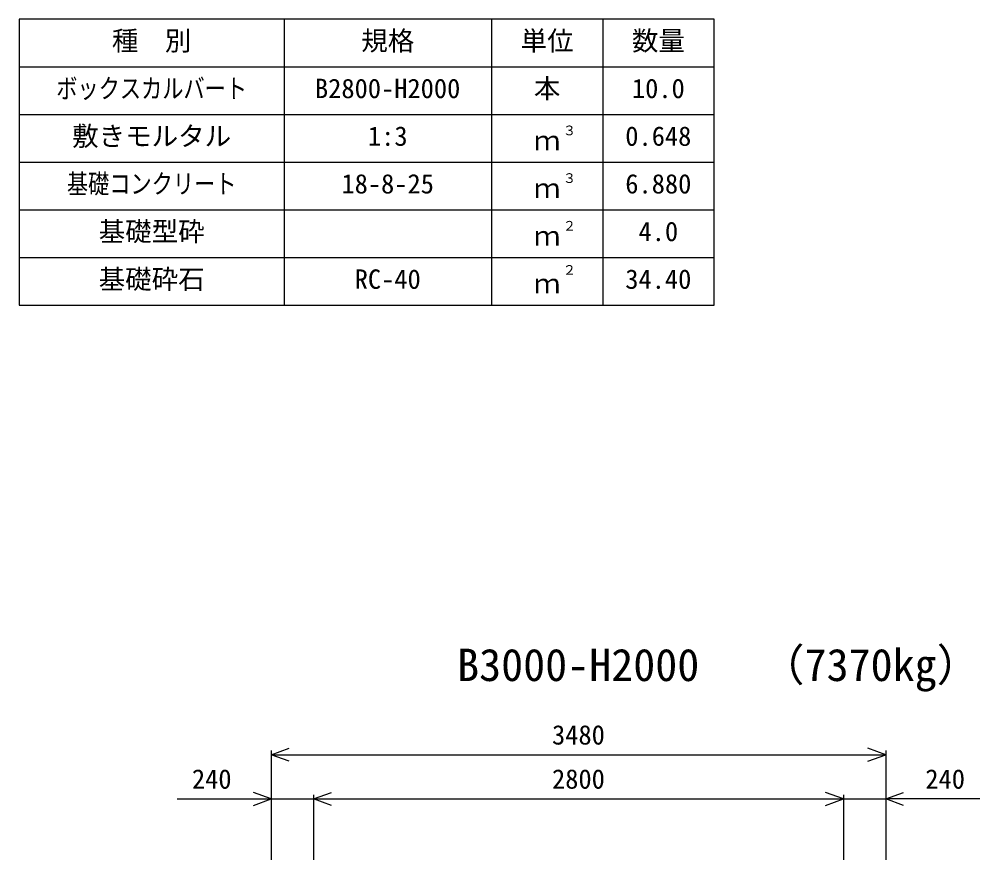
# Model space of a CAD drawing. Units: millimetres, scale not verified. Extents: x -100800 to 100800, y -35640 to 35640.
# Drawn here: x 35712 to 41152, y -8742 to -3981 of the extents above; entities that cross this region are included whole.
import ezdxf
from ezdxf.enums import TextEntityAlignment as Align

# ---------------------------------------------------------------- set-up
doc = ezdxf.new("R2010")
doc.units = ezdxf.units.MM
doc.header["$LTSCALE"] = 120
for name, color, linetype, lineweight in [('0-0_DIM', 7, 'Continuous', 25), ('0-3_HYO', 3, 'Continuous', 25), ('0-4_HYO2', 4, 'Continuous', 25), ('0-7_TXT', 7, 'Continuous', 25)]:
    doc.layers.add(name, color=color, linetype=linetype, lineweight=lineweight)
doc.styles.add('ＭＳ ゴシック', font='')
doc.styles.get('ＭＳ ゴシック').set_extended_font_data('MS Gothic')

msp = doc.modelspace()

# ---------------------------------------------------------------- linework, layer by layer
at = {"layer": '0-0_DIM'}
for p, q in [((37139.1, -8123.4), (37139.1, -8742)), ((37139.1, -8147.4), (40619.1, -8147.4)), ((40619.1, -8123.4), (40619.1, -8742)), ((37379.1, -8373.4), (37379.1, -8742)), ((40379.1, -8373.4), (40379.1, -8742)), ((36606.4, -8397.4), (37139.1, -8397.4)), ((41151.8, -8397.4), (40619.1, -8397.4))]:
    msp.add_line(p, q, dxfattribs=at)
for points in [[(37240.6, -8184.3), (37139.1, -8147.4), (37240.6, -8110.4)], [(40517.6, -8184.3), (40619.1, -8147.4), (40517.6, -8110.4)], [(37037.6, -8434.3), (37139.1, -8397.4), (37037.6, -8360.4)], [(37480.6, -8434.3), (37379.1, -8397.4), (37480.6, -8360.4)], [(40277.6, -8434.3), (40379.1, -8397.4), (40277.6, -8360.4)], [(40720.6, -8434.3), (40619.1, -8397.4), (40720.6, -8360.4)], [(37139.1, -8397.4), (37379.1, -8397.4), (40379.1, -8397.4), (40619.1, -8397.4)]]:
    msp.add_lwpolyline(points, dxfattribs=at)
at = {"layer": '0-3_HYO'}
for p, q in [((37211.6, -3981.4), (37211.6, -5601.4)), ((38386.6, -3981.4), (38386.6, -5601.4)), ((39016.6, -3981.4), (39016.6, -5601.4)), ((35711.6, -4251.4), (39646.6, -4251.4))]:
    msp.add_line(p, q, dxfattribs=at)
msp.add_lwpolyline([(35711.6, -5601.4), (39646.6, -5601.4), (39646.6, -3981.4), (35711.6, -3981.4)], close=True, dxfattribs=at)
at = {"layer": '0-4_HYO2'}
for p, q in [((35711.6, -4521.4), (39646.6, -4521.4)), ((35711.6, -4791.4), (39646.6, -4791.4)), ((35711.6, -5061.4), (39646.6, -5061.4)), ((35711.6, -5331.4), (39646.6, -5331.4))]:
    msp.add_line(p, q, dxfattribs=at)

# ---------------------------------------------------------------- texts
at = {"layer": '0-0_DIM', "style": 'ＭＳ ゴシック'}
for s, p in [('3480', (38729.1, -8122.4)), ('240', (36689.8, -8372.4)), ('2800', (38729.1, -8372.4)), ('240', (40843.4, -8372.4))]:
    msp.add_text(s, height=110, dxfattribs=at).set_placement(p, align=Align.BOTTOM_LEFT)
at = {"layer": '0-7_TXT', "style": 'ＭＳ ゴシック'}
for s, height, p in [('種\u3000別', 110, (36236.6, -4191.4)), ('規格', 110, (37649.1, -4191.4)), ('単位', 110, (38551.6, -4191.4)), ('数量', 110, (39181.6, -4191.4)), ('B2800-H2000', 110, (37386.6, -4461.4)), ('本', 110, (38626.6, -4461.4)), ('10.0', 110, (39181.6, -4461.4)), ('敷きモルタル', 110, (36011.6, -4731.4)), ('1:3', 110, (37686.6, -4731.4)), ('３', 55, (38790.5, -4655.5)), ('0.648', 110, (39144.1, -4731.4)), ('ｍ', 110, (38626.6, -4756.4)), ('18-8-25', 110, (37536.6, -5001.4)), ('３', 55, (38790.5, -4925.5)), ('6.880', 110, (39144.1, -5001.4)), ('ｍ', 110, (38626.6, -5026.4)), ('基礎型砕', 110, (36161.6, -5271.4)), ('２', 55, (38790.5, -5195.5)), ('4.0', 110, (39219.1, -5271.4)), ('ｍ', 110, (38626.6, -5296.4)), ('基礎砕石', 110, (36161.6, -5541.4)), ('２', 55, (38790.5, -5445.5)), ('RC-40', 110, (37611.6, -5541.4)), ('34.40', 110, (39144.1, -5541.4)), ('ｍ', 110, (38626.6, -5566.4)), ('B3000-H2000', 183.3, (38191.6, -7784.7)), ('（7370kg）', 183.3, (39909.3, -7784.7))]:
    msp.add_text(s, height=height, dxfattribs=at).set_placement(p, align=Align.BOTTOM_LEFT)
at = {"layer": '0-7_TXT', "style": 'ＭＳ ゴシック', "width": 0.8}
for s, p in [('ボックスカルバート', (35921.6, -4461.4)), ('基礎コンクリート', (35981.6, -5001.4))]:
    msp.add_text(s, height=110, dxfattribs=at).set_placement(p, align=Align.BOTTOM_LEFT)

doc.saveas('drawing.dxf')
